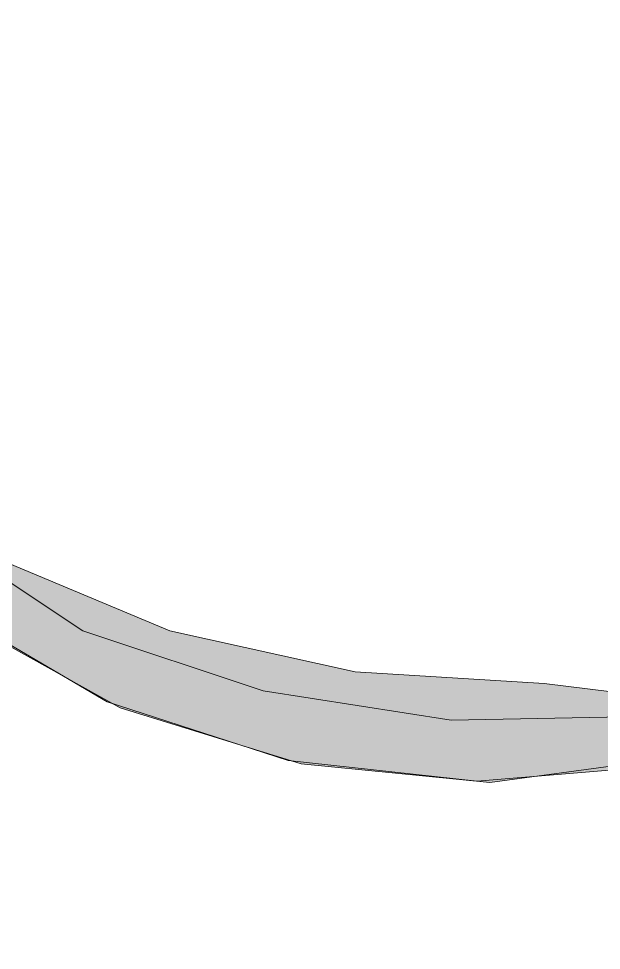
# Model space of a CAD drawing. Extents: x 0 to 1501, y 0 to 1722.
# Drawn here: x 88.17 to 91.226, y 1683.493 to 1688.382 of the extents above; entities that cross this region are included whole.
import ezdxf

# ---------------------------------------------------------------- set-up
doc = ezdxf.new("R2010")
doc.units = 0
doc.layers.get('0').update_dxf_attribs({"lineweight": 0})

msp = doc.modelspace()

# ---------------------------------------------------------------- hatches: boundary and pattern name
at = {"true_color": 0x555555}
h = msp.add_hatch(color=256, dxfattribs=at)
h.dxf.hatch_style = 1
h.paths.add_polyline_path([(84.3915, 1688.183), (84.7829, 1687.3186), (85.5887, 1686.8413), (85.6623, 1687.7954), (85.5996, 1688.7738), (86.5219, 1688.6942), (87.176, 1687.9816), (87.1191, 1686.9967), (87.2125, 1686.0129), (87.8348, 1685.2484), (88.7016, 1684.7654), (89.6517, 1684.4721), (90.6414, 1684.3745), (91.5881, 1684.501), (92.2042, 1684.467), (93.1942, 1684.5739), (94.1841, 1684.6823), (95.1744, 1684.7866), (96.169, 1684.8136), (97.1156, 1684.5512), (97.4007, 1683.7826), (96.8531, 1683.0008), (97.2376, 1682.1145), (98.1249, 1681.6881), (99.1131, 1681.7145), (100.0872, 1681.9208), (101.0523, 1682.1658), (101.9329, 1682.6124), (102.1207, 1683.5049), (101.4563, 1684.2383), (101.3467, 1684.7734), (102.2772, 1685.1255), (103.2186, 1685.4497), (104.1789, 1685.7122), (105.1519, 1685.9236), (106.1299, 1686.1112), (107.1166, 1686.2447), (108.1069, 1686.3492), (108.8598, 1686.545), (109.7907, 1686.4534), (110.784, 1686.5216), (111.7714, 1686.6491), (112.7483, 1686.8417), (113.7073, 1687.1056), (114.6174, 1687.5085), (115.4861, 1687.9944), (116.1639, 1688.6965), (116.0449, 1689.6367), (115.2571, 1690.2309), (114.9364, 1690.9545), (115.6553, 1691.6348), (116.5548, 1692.0562), (117.5053, 1692.3517), (118.4841, 1692.5306), (119.2397, 1692.1226), (118.8625, 1691.207), (118.8823, 1690.3076), (119.8542, 1690.3093), (120.8103, 1690.5869), (121.7475, 1690.923), (122.6618, 1691.3173), (123.565, 1691.7366), (124.4433, 1692.1817), (125.0795, 1692.505), (125.9305, 1693.0217), (126.7375, 1693.6043), (127.4954, 1694.2501), (128.2441, 1694.9067), (128.9894, 1695.5671), (129.8177, 1695.558), (130.0672, 1694.5977), (130.2367, 1693.6176), (131.0113, 1693.2392), (131.7684, 1693.8492), (131.97, 1694.8114), (131.7958, 1695.7882), (131.3365, 1696.668), (131.8664, 1697.4458), (132.7189, 1697.8334), (132.9592, 1698.0264), (132.3315, 1698.1438), (131.4434, 1697.7365), (131.0758, 1696.8486), (131.4561, 1695.9409), (131.734, 1694.9933), (131.4379, 1694.0724), (130.5448, 1693.724), (130.358, 1694.6753), (130.0911, 1695.6317), (129.431, 1696.3016), (128.5645, 1695.8463), (127.8076, 1695.1996), (127.0569, 1694.5454), (126.2758, 1693.928), (125.4532, 1693.3672), (124.6503, 1692.8109), (123.9868, 1692.5805), (123.09, 1692.1477), (122.1859, 1691.7303), (121.2719, 1691.3351), (120.3431, 1690.9763), (119.3958, 1690.6721), (119.4943, 1691.275), (119.7199, 1692.2375), (119.143, 1692.9837), (118.1647, 1693.0561), (117.1918, 1692.8471), (116.2464, 1692.5353), (115.3517, 1692.1041), (114.611, 1691.4446), (114.2907, 1690.5337), (114.9236, 1689.8089), (115.6826, 1689.2014), (115.1645, 1688.4523), (114.2849, 1687.9858), (113.3756, 1687.5825), (112.4183, 1687.3107), (111.435, 1687.1571), (110.4425, 1687.0768), (109.4492, 1687.0063), (108.593, 1686.8164), (107.6425, 1686.8665), (106.6528, 1686.757), (105.6711, 1686.5905), (104.695, 1686.3938), (103.7256, 1686.1661), (102.766, 1685.9004), (101.8202, 1685.5893), (100.9037, 1685.202), (100.6606, 1684.3818), (101.3666, 1683.6857), (101.4894, 1682.9431), (100.5666, 1682.5751), (99.5984, 1682.3439), (98.6135, 1682.2024), (97.6433, 1682.3503), (97.4943, 1683.1748), (98.0093, 1683.9639), (97.513, 1684.7962), (96.6472, 1685.2747), (95.6625, 1685.3699), (94.669, 1685.3026), (93.6777, 1685.2088), (92.6881, 1685.0979), (91.8491, 1684.7805), (90.9268, 1684.8942), (89.9344, 1684.9544), (88.9628, 1685.1695), (88.0469, 1685.553), (87.3565, 1686.2431), (87.4587, 1687.2272), (87.3613, 1688.2109), (86.8257, 1689.0306), (85.9226, 1689.4182), (85.3896, 1688.7499), (85.4708, 1687.7584), (85.039, 1687.5126), (84.348, 1688.2288), (84.3915, 1688.183)])
at = {"true_color": 0xededee}
h = msp.add_hatch(color=256, dxfattribs=at)
h.dxf.hatch_style = 1
h.paths.add_polyline_path([(132.6735, 1697.975), (132.8172, 1698.0106), (131.8551, 1697.7417), (131.1124, 1697.101), (131.3399, 1696.167), (131.7338, 1695.256), (131.6755, 1694.2666), (131.0197, 1693.5415), (130.2305, 1693.786), (130.0605, 1694.7701), (129.7705, 1695.7214), (128.926, 1695.8535), (128.1527, 1695.2222), (127.4114, 1694.5523), (126.6354, 1693.9233), (125.8236, 1693.3411), (124.9818, 1692.8031), (124.1105, 1692.3145), (123.2131, 1691.8753), (122.2984, 1691.4736), (121.3707, 1691.1027), (120.4329, 1690.7581), (119.479, 1690.4623), (118.9163, 1690.877), (119.3546, 1691.7734), (119.135, 1692.6696), (118.159, 1692.7654), (117.1831, 1692.5539), (116.233, 1692.2464), (115.353, 1691.7784), (114.6473, 1691.078), (114.786, 1690.2192), (115.6188, 1689.669), (115.8934, 1688.793), (115.153, 1688.1525), (114.2651, 1687.695), (113.3395, 1687.3199), (112.378, 1687.0508), (111.3902, 1686.9028), (110.3954, 1686.811), (109.3983, 1686.7475), (108.4003, 1686.7024), (107.4062, 1686.6028), (106.4158, 1686.4712), (105.43, 1686.3089), (104.4523, 1686.1037), (103.4855, 1685.852), (102.5347, 1685.5454), (101.5938, 1685.2095), (100.7824, 1684.7114), (101.4514, 1683.9948), (102.0164, 1683.2085), (101.3028, 1682.5802), (100.3566, 1682.2623), (99.3776, 1682.0653), (98.3831, 1681.9795), (97.4648, 1682.3107), (97.2028, 1683.2098), (97.8458, 1683.9422), (97.3342, 1684.7524), (96.4095, 1685.1033), (95.4125, 1685.1178), (94.4167, 1685.0372), (93.422, 1684.9428), (92.4288, 1684.8344), (91.4363, 1684.7195), (90.4383, 1684.7006), (89.4529, 1684.8557), (88.5059, 1685.1704), (87.6773, 1685.7204), (87.3295, 1686.6184), (87.4465, 1687.6079), (87.1644, 1688.5445), (86.3546, 1689.1049), (85.5904, 1688.7893), (86.4401, 1688.735), (87.1496, 1688.0677), (87.1321, 1687.0834), (87.187, 1686.0922), (87.7766, 1685.3014), (88.6344, 1684.7974), (89.5836, 1684.4899), (90.575, 1684.38), (91.5431, 1684.461), (92.1463, 1684.4637), (93.1396, 1684.5715), (94.1328, 1684.68), (95.1263, 1684.7855), (96.1241, 1684.819), (97.0811, 1684.5784), (97.4357, 1683.8079), (96.8578, 1683.0402), (97.2163, 1682.1403), (98.0987, 1681.6978), (99.09, 1681.7138), (100.0676, 1681.9196), (101.0362, 1682.1648), (101.9238, 1682.6055), (102.1293, 1683.4976), (101.4667, 1684.2368), (101.3445, 1684.7755), (102.278, 1685.1292), (103.2225, 1685.4545), (104.1861, 1685.7176), (105.1624, 1685.9295), (106.1437, 1686.1174), (107.1339, 1686.2507), (108.1275, 1686.355), (108.8755, 1686.5357), (109.8167, 1686.458), (110.8133, 1686.5278), (111.8038, 1686.6576), (112.7836, 1686.8523), (113.7443, 1687.122), (114.6557, 1687.5304), (115.5246, 1688.0226), (116.1812, 1688.7453), (116.0154, 1689.6808), (115.2122, 1690.2623), (114.9714, 1691.0048), (115.7082, 1691.6712), (116.6166, 1692.0818), (117.5723, 1692.3715), (118.5561, 1692.5413), (119.2331, 1692.0535), (118.833, 1691.141), (118.9571, 1690.2765), (119.938, 1690.3333), (120.8956, 1690.6177), (121.834, 1690.9604), (122.7496, 1691.3601), (123.6553, 1691.7819), (124.4571, 1692.2858), (125.1718, 1692.5599), (126.0223, 1693.0841), (126.8255, 1693.6774), (127.5841, 1694.3277), (128.3343, 1694.9877), (129.0871, 1695.6442), (129.8717, 1695.4494), (130.089, 1694.4761), (130.2852, 1693.4998), (131.1367, 1693.2926), (131.8307, 1693.9743), (131.9665, 1694.9534), (131.7496, 1695.9249), (131.3296, 1696.8122), (132.0028, 1697.5162), (132.6735, 1697.975)])

# ---------------------------------------------------------------- linework, layer by layer
at = {"true_color": 0x555555}
for points in [[(91.8491, 1684.7805), (90.9268, 1684.8942), (89.9344, 1684.9544), (88.9628, 1685.1695), (88.0469, 1685.553), (87.3565, 1686.2431), (87.4587, 1687.2272), (87.3613, 1688.2109), (86.8257, 1689.0306), (85.9226, 1689.4182), (85.3896, 1688.7499), (85.4708, 1687.7584), (85.039, 1687.5126), (84.348, 1688.2288), (84.3915, 1688.183), (84.3915, 1688.183)], [(84.3915, 1688.183), (84.7829, 1687.3186), (85.5887, 1686.8413), (85.6623, 1687.7954), (85.5996, 1688.7738), (86.5219, 1688.6942), (87.176, 1687.9816), (87.1191, 1686.9967), (87.2125, 1686.0129), (87.8348, 1685.2484), (88.7016, 1684.7654), (89.6517, 1684.4721), (90.6414, 1684.3745), (91.5881, 1684.501)]]:
    msp.add_lwpolyline(points, dxfattribs=at)
at = {"true_color": 0xededee}
msp.add_lwpolyline([(91.4363, 1684.7195), (90.4383, 1684.7006), (89.4529, 1684.8557), (88.5059, 1685.1704), (87.6773, 1685.7204), (87.3295, 1686.6184), (87.4465, 1687.6079), (87.1644, 1688.5445), (86.3546, 1689.1049), (85.5904, 1688.7893), (86.4401, 1688.735), (87.1496, 1688.0677), (87.1321, 1687.0834), (87.187, 1686.0922), (87.7766, 1685.3014), (88.6344, 1684.7974), (89.5836, 1684.4899), (90.575, 1684.38), (91.5431, 1684.461)], dxfattribs=at)

doc.saveas('drawing.dxf')
